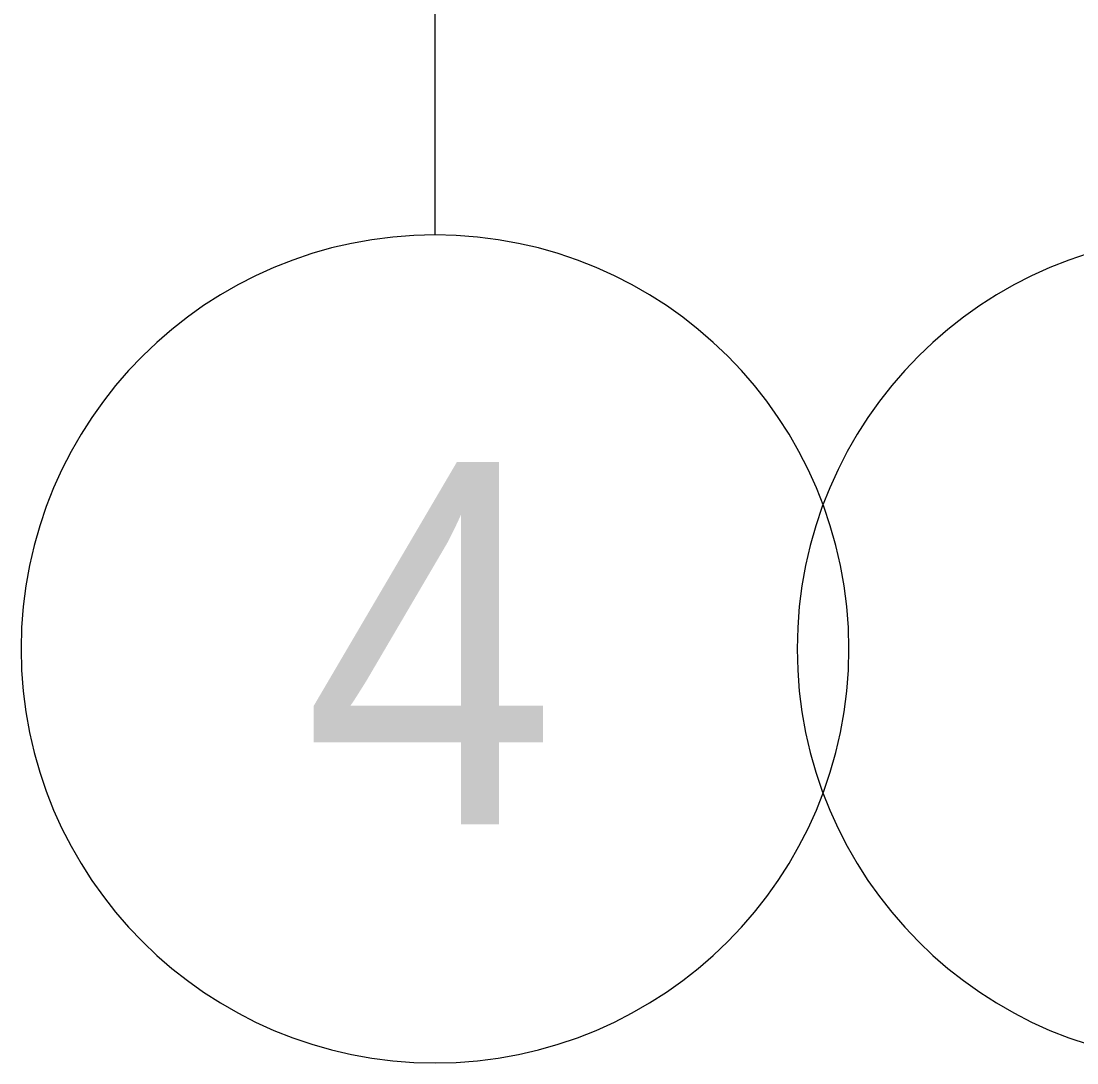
# Model space of a CAD drawing. Header units: millimetres. Extents: x -1113 to 415037, y -3642 to 354837.
# Drawn here: x 300937 to 302978, y -3506 to -1493 of the extents above; entities that cross this region are included whole.
import ezdxf

# ---------------------------------------------------------------- set-up
doc = ezdxf.new("R2010")
doc.units = ezdxf.units.MM
doc.layers.add('Оси', color=7, linetype='Continuous', lineweight=9)
doc.layers.add('Оси-1', color=7, linetype='Continuous', lineweight=20)
doc.styles.add('Arial', font='arial.ttf', dxfattribs={"width": 0.9, "height": 700})

# ---------------------------------------------------------------- blocks, each defined once
blk = doc.blocks.new('Ось сетки - D8-29747960-Объем проектирования 3 этажа')
at = {"layer": 'Оси-1'}
for start, end in [(360, 180), (180, 360)]:
    blk.add_arc((0, 0), 4, start, end, dxfattribs=at)

msp = doc.modelspace()

# ---------------------------------------------------------------- linework, layer by layer
at = {"layer": 'Оси'}
msp.add_lwpolyline([(301737.4, -1906.3), (301737.4, 3093.7), (301737.4, 22398.1), (301737.4, 27398.1)], dxfattribs=at)

# ---------------------------------------------------------------- block references
at = {"layer": 'Оси-1', "xscale": 199.9999999999999, "yscale": 199.9999999999999, "zscale": 199.9999999999999}
for p in [(301737.4, -2706.3), (303237.4, -2706.3)]:
    msp.add_blockref('Ось сетки - D8-29747960-Объем проектирования 3 этажа', p, dxfattribs=at)

# ---------------------------------------------------------------- texts
at = {"layer": 'Оси', "insert": (301482.4, -2345), "char_height": 700, "width": 606.076, "attachment_point": 1, "style": 'Arial'}
msp.add_mtext('\\fArial|b0|i0|c204|p34|;\\W.9;4', dxfattribs=at)

doc.saveas('drawing.dxf')
